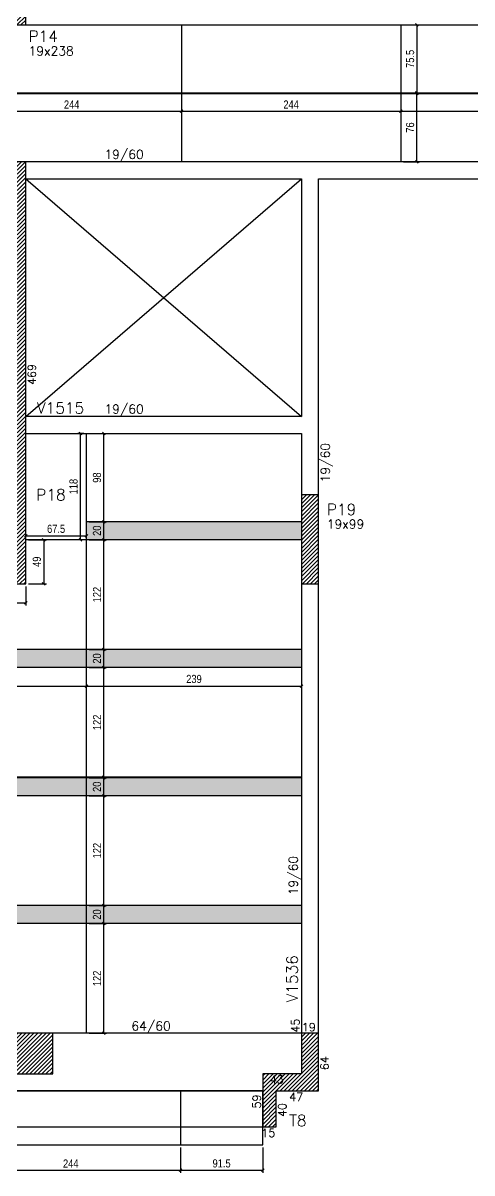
# Model space of a CAD drawing. Extents: x 1860 to 8661, y -614 to 3008.
# Drawn here: x 5407 to 5906, y 203 to 1481 of the extents above; entities that cross this region are included whole.
import ezdxf

# ---------------------------------------------------------------- set-up
doc = ezdxf.new("R2010")
doc.units = 0
for name, color, linetype in [('COTA', 241, 'Continuous'), ('F-LAJES', 3, 'Continuous'), ('F-PILARES-DIM', 172, 'Continuous'), ('F-PILARES-HACH', 174, 'Continuous'), ('F-PILARES-NOME', 170, 'Continuous'), ('F-PILARES-S', 170, 'Continuous'), ('F-VIGAS', 3, 'Continuous'), ('F-VIGAS-DIM', 2, 'Continuous'), ('F-VIGAS-NOME', 4, 'Continuous'), ('F-VÃO', 1, 'Continuous'), ('Painéis', 200, 'Continuous')]:
    doc.layers.add(name, color=color, linetype=linetype)
doc.layers.add('Hachura', color=251, linetype='Continuous', lineweight=9)
doc.styles.add('COTA TECNICA-50', font='techl___.ttf', dxfattribs={"height": 9})
doc.styles.add('MCP', font='romans.shx')
doc.dimstyles.new('COTA PAINEL-50', dxfattribs={"dimtxt": 9, "dimasz": 3, "dimexe": 3, "dimexo": 3, "dimgap": 3, "dimtad": 1, "dimdec": 1, "dimzin": 12, "dimdsep": 46, "dimtxsty": 'COTA TECNICA-50', "dimblk1": 'OBLIQUE', "dimblk2": 'OBLIQUE', "dimsah": 1, "dimcen": 0.9, "dimclrd": 4, "dimclre": 4, "dimclrt": 240, "dimadec": 1, "dimazin": 3, "dimtfac": 1, "dimtdec": 1, "dimtmove": 0, "dimatfit": 3, "dimfxl": 1, "dimtolj": 1, "dimtzin": 12, "dimarcsym": 0})
pattern_1 = [(45, (4795.1516, 832.909), (-2.245064, 2.245064), [])]

# ---------------------------------------------------------------- blocks, each defined once
blk = doc.blocks.new('_Oblique')
at = {"color": 0, "linetype": 'ByBlock', "lineweight": -2}
blk.add_line((-0.5, -0.5), (0.5, 0.5), dxfattribs=at)
blk = doc.blocks.new('*D95')
at = {"layer": 'COTA', "color": 4, "lineweight": -2, "transparency": 16777216}
blk.add_line((5339.2, 1382.5), (5583.2, 1382.5), dxfattribs=at)
at = {"layer": 'Defpoints', "color": 0, "transparency": 16777216}
for p in [(5339.2, 1382.5), (5583.2, 1382.5), (5583.2, 1382.5)]:
    blk.add_point(p, dxfattribs=at)
at = {"layer": 'COTA', "color": 4, "lineweight": -2, "transparency": 16777216, "xscale": 3, "yscale": 3, "zscale": 3, "rotation": 180}
blk.add_blockref('_Oblique', (5339.2, 1382.5), dxfattribs=at)
at = {"layer": 'COTA', "color": 4, "lineweight": -2, "transparency": 16777216, "xscale": 3, "yscale": 3, "zscale": 3}
blk.add_blockref('_Oblique', (5583.2, 1382.5), dxfattribs=at)
at = {"layer": 'COTA', "color": 240, "transparency": 16777216, "insert": (5461.2, 1390), "char_height": 9, "attachment_point": 5, "style": 'COTA TECNICA-50'}
blk.add_mtext('\\A1;244', dxfattribs=at)
blk = doc.blocks.new('*D96')
at = {"layer": 'COTA', "color": 4, "lineweight": -2, "transparency": 16777216}
blk.add_line((5583.2, 1382.5), (5827.2, 1382.5), dxfattribs=at)
at = {"layer": 'Defpoints', "color": 0, "transparency": 16777216}
for p in [(5583.2, 1382.5), (5827.2, 1382.5), (5827.2, 1382.5)]:
    blk.add_point(p, dxfattribs=at)
at = {"layer": 'COTA', "color": 4, "lineweight": -2, "transparency": 16777216, "xscale": 3, "yscale": 3, "zscale": 3, "rotation": 180}
blk.add_blockref('_Oblique', (5583.2, 1382.5), dxfattribs=at)
at = {"layer": 'COTA', "color": 4, "lineweight": -2, "transparency": 16777216, "xscale": 3, "yscale": 3, "zscale": 3}
blk.add_blockref('_Oblique', (5827.2, 1382.5), dxfattribs=at)
at = {"layer": 'COTA', "color": 240, "transparency": 16777216, "insert": (5705.2, 1390), "char_height": 9, "attachment_point": 5, "style": 'COTA TECNICA-50'}
blk.add_mtext('\\A1;244', dxfattribs=at)
blk = doc.blocks.new('*D97')
at = {"layer": 'COTA', "color": 4, "lineweight": -2, "transparency": 16777216}
blk.add_line((5827.2, 1382.5), (6071.2, 1382.5), dxfattribs=at)
at = {"layer": 'Defpoints', "color": 0, "transparency": 16777216}
for p in [(5827.2, 1382.5), (6071.2, 1382.5), (6071.2, 1382.5)]:
    blk.add_point(p, dxfattribs=at)
at = {"layer": 'COTA', "color": 4, "lineweight": -2, "transparency": 16777216, "xscale": 3, "yscale": 3, "zscale": 3, "rotation": 180}
blk.add_blockref('_Oblique', (5827.2, 1382.5), dxfattribs=at)
at = {"layer": 'COTA', "color": 4, "lineweight": -2, "transparency": 16777216, "xscale": 3, "yscale": 3, "zscale": 3}
blk.add_blockref('_Oblique', (6071.2, 1382.5), dxfattribs=at)
at = {"layer": 'COTA', "color": 240, "transparency": 16777216, "insert": (5949.2, 1390), "char_height": 9, "attachment_point": 5, "style": 'COTA TECNICA-50'}
blk.add_mtext('\\A1;244', dxfattribs=at)
blk = doc.blocks.new('*D98')
at = {"layer": 'COTA', "color": 4, "lineweight": -2, "transparency": 16777216}
for p, q in [((5830.2, 1402.4), (5848.1, 1402.4)), ((5845.1, 1326.4), (5845.1, 1402.4)), ((5830.2, 1326.4), (5848.1, 1326.4))]:
    blk.add_line(p, q, dxfattribs=at)
at = {"layer": 'Defpoints', "color": 0, "transparency": 16777216}
for p in [(5827.2, 1402.4), (5845.1, 1402.4), (5827.2, 1326.4)]:
    blk.add_point(p, dxfattribs=at)
at = {"layer": 'COTA', "color": 4, "lineweight": -2, "transparency": 16777216, "xscale": 3, "yscale": 3, "zscale": 3}
for p, rotation in [((5845.1, 1402.4), 90), ((5845.1, 1326.4), 270)]:
    blk.add_blockref('_Oblique', p, dxfattribs=dict(at, rotation=rotation))
at = {"layer": 'COTA', "color": 240, "transparency": 16777216, "insert": (5837.5, 1364.4), "char_height": 9, "attachment_point": 5, "rotation": 90, "style": 'COTA TECNICA-50'}
blk.add_mtext('\\A1;76', dxfattribs=at)
blk = doc.blocks.new('*D99')
at = {"layer": 'COTA', "color": 4, "lineweight": -2, "transparency": 16777216}
for p, q in [((5830.2, 1478.4), (5848.1, 1478.4)), ((5845.1, 1478.4), (5845.1, 1402.9)), ((5830.2, 1402.9), (5848.1, 1402.9))]:
    blk.add_line(p, q, dxfattribs=at)
at = {"layer": 'Defpoints', "color": 0, "transparency": 16777216}
for p in [(5827.2, 1478.4), (5827.2, 1402.9), (5845.1, 1402.9)]:
    blk.add_point(p, dxfattribs=at)
at = {"layer": 'COTA', "color": 4, "lineweight": -2, "transparency": 16777216, "xscale": 3, "yscale": 3, "zscale": 3}
for p, rotation in [((5845.1, 1478.4), 90), ((5845.1, 1402.9), 270)]:
    blk.add_blockref('_Oblique', p, dxfattribs=dict(at, rotation=rotation))
at = {"layer": 'COTA', "color": 240, "transparency": 16777216, "insert": (5837.5, 1440.7), "char_height": 9, "attachment_point": 5, "rotation": 90, "style": 'COTA TECNICA-50'}
blk.add_mtext('\\A1;75.5', dxfattribs=at)
blk = doc.blocks.new('*D210')
at = {"layer": 'COTA', "color": 4, "lineweight": -2, "transparency": 16777216}
for p, q in [((5233.7, 854.4), (5233.7, 833.3)), ((5410.2, 854.4), (5410.2, 833.3)), ((5233.7, 836.3), (5410.2, 836.3))]:
    blk.add_line(p, q, dxfattribs=at)
at = {"layer": 'Defpoints', "color": 0, "transparency": 16777216}
for p in [(5233.7, 857.4), (5410.2, 857.4), (5410.2, 836.3)]:
    blk.add_point(p, dxfattribs=at)
at = {"layer": 'COTA', "color": 4, "lineweight": -2, "transparency": 16777216, "xscale": 3, "yscale": 3, "zscale": 3, "rotation": 180}
blk.add_blockref('_Oblique', (5233.7, 836.3), dxfattribs=at)
at = {"layer": 'COTA', "color": 4, "lineweight": -2, "transparency": 16777216, "xscale": 3, "yscale": 3, "zscale": 3}
blk.add_blockref('_Oblique', (5410.2, 836.3), dxfattribs=at)
at = {"layer": 'COTA', "color": 240, "transparency": 16777216, "insert": (5321.9, 843.9), "char_height": 9, "attachment_point": 5, "style": 'COTA TECNICA-50'}
blk.add_mtext('\\A1;176.5', dxfattribs=at)
blk = doc.blocks.new('*D211')
at = {"layer": 'COTA', "color": 4, "lineweight": -2, "transparency": 16777216}
for p, q in [((5413.2, 906.4), (5433.1, 906.4)), ((5430.1, 906.4), (5430.1, 857.4)), ((5413.2, 857.4), (5433.1, 857.4))]:
    blk.add_line(p, q, dxfattribs=at)
at = {"layer": 'Defpoints', "color": 0, "transparency": 16777216}
for p in [(5410.2, 906.4), (5410.2, 857.4), (5430.1, 857.4)]:
    blk.add_point(p, dxfattribs=at)
at = {"layer": 'COTA', "color": 4, "lineweight": -2, "transparency": 16777216, "xscale": 3, "yscale": 3, "zscale": 3}
for p, rotation in [((5430.1, 906.4), 90), ((5430.1, 857.4), 270)]:
    blk.add_blockref('_Oblique', p, dxfattribs=dict(at, rotation=rotation))
at = {"layer": 'COTA', "color": 240, "transparency": 16777216, "insert": (5422.5, 881.9), "char_height": 9, "attachment_point": 5, "rotation": 90, "style": 'COTA TECNICA-50'}
blk.add_mtext('\\A1;49', dxfattribs=at)
blk = doc.blocks.new('*D212')
at = {"layer": 'COTA', "color": 4, "lineweight": -2, "transparency": 16777216}
for p, q in [((5480.7, 479.9), (5500, 479.9)), ((5497, 357.9), (5497, 479.9)), ((5480.7, 357.9), (5500, 357.9))]:
    blk.add_line(p, q, dxfattribs=at)
at = {"layer": 'Defpoints', "color": 0, "transparency": 16777216}
for p in [(5477.7, 479.9), (5497, 479.9), (5477.7, 357.9)]:
    blk.add_point(p, dxfattribs=at)
at = {"layer": 'COTA', "color": 4, "lineweight": -2, "transparency": 16777216, "xscale": 3, "yscale": 3, "zscale": 3}
for p, rotation in [((5497, 479.9), 90), ((5497, 357.9), 270)]:
    blk.add_blockref('_Oblique', p, dxfattribs=dict(at, rotation=rotation))
at = {"layer": 'COTA', "color": 240, "transparency": 16777216, "insert": (5489.4, 418.9), "char_height": 9, "attachment_point": 5, "rotation": 90, "style": 'COTA TECNICA-50'}
blk.add_mtext('\\A1;122', dxfattribs=at)
blk = doc.blocks.new('*D213')
at = {"layer": 'COTA', "color": 4, "lineweight": -2, "transparency": 16777216}
for p, q in [((5480.7, 499.9), (5500, 499.9)), ((5497, 479.9), (5497, 499.9)), ((5480.7, 479.9), (5500, 479.9))]:
    blk.add_line(p, q, dxfattribs=at)
at = {"layer": 'Defpoints', "color": 0, "transparency": 16777216}
for p in [(5477.7, 499.9), (5497, 499.9), (5477.7, 479.9)]:
    blk.add_point(p, dxfattribs=at)
at = {"layer": 'COTA', "color": 4, "lineweight": -2, "transparency": 16777216, "xscale": 3, "yscale": 3, "zscale": 3}
for p, rotation in [((5497, 499.9), 90), ((5497, 479.9), 270)]:
    blk.add_blockref('_Oblique', p, dxfattribs=dict(at, rotation=rotation))
at = {"layer": 'COTA', "color": 240, "transparency": 16777216, "insert": (5489.4, 489.9), "char_height": 9, "attachment_point": 5, "rotation": 90, "style": 'COTA TECNICA-50'}
blk.add_mtext('\\A1;20', dxfattribs=at)
blk = doc.blocks.new('*D214')
at = {"layer": 'COTA', "color": 4, "lineweight": -2, "transparency": 16777216}
for p, q in [((5480.7, 621.9), (5500, 621.9)), ((5497, 499.9), (5497, 621.9)), ((5480.7, 499.9), (5500, 499.9))]:
    blk.add_line(p, q, dxfattribs=at)
at = {"layer": 'Defpoints', "color": 0, "transparency": 16777216}
for p in [(5477.7, 621.9), (5497, 621.9), (5477.7, 499.9)]:
    blk.add_point(p, dxfattribs=at)
at = {"layer": 'COTA', "color": 4, "lineweight": -2, "transparency": 16777216, "xscale": 3, "yscale": 3, "zscale": 3}
for p, rotation in [((5497, 621.9), 90), ((5497, 499.9), 270)]:
    blk.add_blockref('_Oblique', p, dxfattribs=dict(at, rotation=rotation))
at = {"layer": 'COTA', "color": 240, "transparency": 16777216, "insert": (5489.4, 560.9), "char_height": 9, "attachment_point": 5, "rotation": 90, "style": 'COTA TECNICA-50'}
blk.add_mtext('\\A1;122', dxfattribs=at)
blk = doc.blocks.new('*D215')
at = {"layer": 'COTA', "color": 4, "lineweight": -2, "transparency": 16777216}
for p, q in [((5480.7, 641.9), (5500, 641.9)), ((5497, 621.9), (5497, 641.9)), ((5480.7, 621.9), (5500, 621.9))]:
    blk.add_line(p, q, dxfattribs=at)
at = {"layer": 'Defpoints', "color": 0, "transparency": 16777216}
for p in [(5477.7, 641.9), (5497, 641.9), (5477.7, 621.9)]:
    blk.add_point(p, dxfattribs=at)
at = {"layer": 'COTA', "color": 4, "lineweight": -2, "transparency": 16777216, "xscale": 3, "yscale": 3, "zscale": 3}
for p, rotation in [((5497, 641.9), 90), ((5497, 621.9), 270)]:
    blk.add_blockref('_Oblique', p, dxfattribs=dict(at, rotation=rotation))
at = {"layer": 'COTA', "color": 240, "transparency": 16777216, "insert": (5489.4, 631.9), "char_height": 9, "attachment_point": 5, "rotation": 90, "style": 'COTA TECNICA-50'}
blk.add_mtext('\\A1;20', dxfattribs=at)
blk = doc.blocks.new('*D216')
at = {"layer": 'COTA', "color": 4, "lineweight": -2, "transparency": 16777216}
for p, q in [((5480.7, 764.4), (5500, 764.4)), ((5497, 642.4), (5497, 764.4)), ((5480.7, 642.4), (5500, 642.4))]:
    blk.add_line(p, q, dxfattribs=at)
at = {"layer": 'Defpoints', "color": 0, "transparency": 16777216}
for p in [(5477.7, 764.4), (5497, 764.4), (5477.7, 642.4)]:
    blk.add_point(p, dxfattribs=at)
at = {"layer": 'COTA', "color": 4, "lineweight": -2, "transparency": 16777216, "xscale": 3, "yscale": 3, "zscale": 3}
for p, rotation in [((5497, 764.4), 90), ((5497, 642.4), 270)]:
    blk.add_blockref('_Oblique', p, dxfattribs=dict(at, rotation=rotation))
at = {"layer": 'COTA', "color": 240, "transparency": 16777216, "insert": (5489.4, 703.4), "char_height": 9, "attachment_point": 5, "rotation": 90, "style": 'COTA TECNICA-50'}
blk.add_mtext('\\A1;122', dxfattribs=at)
blk = doc.blocks.new('*D217')
at = {"layer": 'COTA', "color": 4, "lineweight": -2, "transparency": 16777216}
for p, q in [((5480.7, 784.4), (5500, 784.4)), ((5497, 764.4), (5497, 784.4)), ((5480.7, 764.4), (5500, 764.4))]:
    blk.add_line(p, q, dxfattribs=at)
at = {"layer": 'Defpoints', "color": 0, "transparency": 16777216}
for p in [(5477.7, 784.4), (5497, 784.4), (5477.7, 764.4)]:
    blk.add_point(p, dxfattribs=at)
at = {"layer": 'COTA', "color": 4, "lineweight": -2, "transparency": 16777216, "xscale": 3, "yscale": 3, "zscale": 3}
for p, rotation in [((5497, 784.4), 90), ((5497, 764.4), 270)]:
    blk.add_blockref('_Oblique', p, dxfattribs=dict(at, rotation=rotation))
at = {"layer": 'COTA', "color": 240, "transparency": 16777216, "insert": (5489.4, 774.4), "char_height": 9, "attachment_point": 5, "rotation": 90, "style": 'COTA TECNICA-50'}
blk.add_mtext('\\A1;20', dxfattribs=at)
blk = doc.blocks.new('*D218')
at = {"layer": 'COTA', "color": 4, "lineweight": -2, "transparency": 16777216}
for p, q in [((5480.7, 906.4), (5500, 906.4)), ((5497, 784.4), (5497, 906.4)), ((5480.7, 784.4), (5500, 784.4))]:
    blk.add_line(p, q, dxfattribs=at)
at = {"layer": 'Defpoints', "color": 0, "transparency": 16777216}
for p in [(5477.7, 906.4), (5497, 906.4), (5477.7, 784.4)]:
    blk.add_point(p, dxfattribs=at)
at = {"layer": 'COTA', "color": 4, "lineweight": -2, "transparency": 16777216, "xscale": 3, "yscale": 3, "zscale": 3}
for p, rotation in [((5497, 906.4), 90), ((5497, 784.4), 270)]:
    blk.add_blockref('_Oblique', p, dxfattribs=dict(at, rotation=rotation))
at = {"layer": 'COTA', "color": 240, "transparency": 16777216, "insert": (5489.4, 845.4), "char_height": 9, "attachment_point": 5, "rotation": 90, "style": 'COTA TECNICA-50'}
blk.add_mtext('\\A1;122', dxfattribs=at)
blk = doc.blocks.new('*D219')
at = {"layer": 'COTA', "color": 4, "lineweight": -2, "transparency": 16777216}
for p, q in [((5480.7, 926.4), (5500, 926.4)), ((5497, 906.4), (5497, 926.4)), ((5480.7, 906.4), (5500, 906.4))]:
    blk.add_line(p, q, dxfattribs=at)
at = {"layer": 'Defpoints', "color": 0, "transparency": 16777216}
for p in [(5477.7, 926.4), (5497, 926.4), (5477.7, 906.4)]:
    blk.add_point(p, dxfattribs=at)
at = {"layer": 'COTA', "color": 4, "lineweight": -2, "transparency": 16777216, "xscale": 3, "yscale": 3, "zscale": 3}
for p, rotation in [((5497, 926.4), 90), ((5497, 906.4), 270)]:
    blk.add_blockref('_Oblique', p, dxfattribs=dict(at, rotation=rotation))
at = {"layer": 'COTA', "color": 240, "transparency": 16777216, "insert": (5489.4, 916.4), "char_height": 9, "attachment_point": 5, "rotation": 90, "style": 'COTA TECNICA-50'}
blk.add_mtext('\\A1;20', dxfattribs=at)
blk = doc.blocks.new('*D220')
at = {"layer": 'COTA', "color": 4, "lineweight": -2, "transparency": 16777216}
for p, q in [((5480.7, 1024.4), (5500, 1024.4)), ((5497, 926.4), (5497, 1024.4)), ((5480.7, 926.4), (5500, 926.4))]:
    blk.add_line(p, q, dxfattribs=at)
at = {"layer": 'Defpoints', "color": 0, "transparency": 16777216}
for p in [(5477.7, 1024.4), (5497, 1024.4), (5477.7, 926.4)]:
    blk.add_point(p, dxfattribs=at)
at = {"layer": 'COTA', "color": 4, "lineweight": -2, "transparency": 16777216, "xscale": 3, "yscale": 3, "zscale": 3}
for p, rotation in [((5497, 1024.4), 90), ((5497, 926.4), 270)]:
    blk.add_blockref('_Oblique', p, dxfattribs=dict(at, rotation=rotation))
at = {"layer": 'COTA', "color": 240, "transparency": 16777216, "insert": (5489.4, 975.4), "char_height": 9, "attachment_point": 5, "rotation": 90, "style": 'COTA TECNICA-50'}
blk.add_mtext('\\A1;98', dxfattribs=at)
blk = doc.blocks.new('*D221')
at = {"layer": 'COTA', "color": 4, "lineweight": -2, "transparency": 16777216}
for p, q in [((5474.7, 1024.4), (5467.9, 1024.4)), ((5470.9, 906.4), (5470.9, 1024.4)), ((5474.7, 906.4), (5467.9, 906.4))]:
    blk.add_line(p, q, dxfattribs=at)
at = {"layer": 'Defpoints', "color": 0, "transparency": 16777216}
for p in [(5470.9, 1024.4), (5477.7, 1024.4), (5477.7, 906.4)]:
    blk.add_point(p, dxfattribs=at)
at = {"layer": 'COTA', "color": 4, "lineweight": -2, "transparency": 16777216, "xscale": 3, "yscale": 3, "zscale": 3}
for p, rotation in [((5470.9, 1024.4), 90), ((5470.9, 906.4), 270)]:
    blk.add_blockref('_Oblique', p, dxfattribs=dict(at, rotation=rotation))
at = {"layer": 'COTA', "color": 240, "transparency": 16777216, "insert": (5463.3, 965.4), "char_height": 9, "attachment_point": 5, "rotation": 90, "style": 'COTA TECNICA-50'}
blk.add_mtext('\\A1;118', dxfattribs=at)
blk = doc.blocks.new('*D222')
at = {"layer": 'COTA', "color": 4, "lineweight": -2, "transparency": 16777216}
for p, q in [((5410.2, 909.4), (5410.2, 913.8)), ((5410.2, 910.8), (5477.7, 910.8)), ((5477.7, 909.4), (5477.7, 913.8))]:
    blk.add_line(p, q, dxfattribs=at)
at = {"layer": 'Defpoints', "color": 0, "transparency": 16777216}
for p in [(5477.7, 910.8), (5410.2, 906.4), (5477.7, 906.4)]:
    blk.add_point(p, dxfattribs=at)
at = {"layer": 'COTA', "color": 4, "lineweight": -2, "transparency": 16777216, "xscale": 3, "yscale": 3, "zscale": 3, "rotation": 180}
blk.add_blockref('_Oblique', (5410.2, 910.8), dxfattribs=at)
at = {"layer": 'COTA', "color": 4, "lineweight": -2, "transparency": 16777216, "xscale": 3, "yscale": 3, "zscale": 3}
blk.add_blockref('_Oblique', (5477.7, 910.8), dxfattribs=at)
at = {"layer": 'COTA', "color": 240, "transparency": 16777216, "insert": (5443.9, 918.4), "char_height": 9, "attachment_point": 5, "style": 'COTA TECNICA-50'}
blk.add_mtext('\\A1;67.5', dxfattribs=at)
blk = doc.blocks.new('*D225')
at = {"layer": 'COTA', "color": 4, "lineweight": -2, "transparency": 16777216}
for p, q in [((5233.7, 761.4), (5233.7, 740.8)), ((5233.7, 743.8), (5477.7, 743.8))]:
    blk.add_line(p, q, dxfattribs=at)
at = {"layer": 'Defpoints', "color": 0, "transparency": 16777216}
for p in [(5233.7, 764.4), (5477.7, 743.8), (5477.7, 743.8)]:
    blk.add_point(p, dxfattribs=at)
at = {"layer": 'COTA', "color": 4, "lineweight": -2, "transparency": 16777216, "xscale": 3, "yscale": 3, "zscale": 3, "rotation": 180}
blk.add_blockref('_Oblique', (5233.7, 743.8), dxfattribs=at)
at = {"layer": 'COTA', "color": 4, "lineweight": -2, "transparency": 16777216, "xscale": 3, "yscale": 3, "zscale": 3}
blk.add_blockref('_Oblique', (5477.7, 743.8), dxfattribs=at)
at = {"layer": 'COTA', "color": 240, "transparency": 16777216, "insert": (5355.7, 751.4), "char_height": 9, "attachment_point": 5, "style": 'COTA TECNICA-50'}
blk.add_mtext('\\A1;244', dxfattribs=at)
blk = doc.blocks.new('*D226')
at = {"layer": 'COTA', "color": 4, "lineweight": -2, "transparency": 16777216}
blk.add_line((5477.7, 743.8), (5716.7, 743.8), dxfattribs=at)
at = {"layer": 'Defpoints', "color": 0, "transparency": 16777216}
for p in [(5477.7, 743.8), (5716.7, 743.8), (5716.7, 743.8)]:
    blk.add_point(p, dxfattribs=at)
at = {"layer": 'COTA', "color": 4, "lineweight": -2, "transparency": 16777216, "xscale": 3, "yscale": 3, "zscale": 3, "rotation": 180}
blk.add_blockref('_Oblique', (5477.7, 743.8), dxfattribs=at)
at = {"layer": 'COTA', "color": 4, "lineweight": -2, "transparency": 16777216, "xscale": 3, "yscale": 3, "zscale": 3}
blk.add_blockref('_Oblique', (5716.7, 743.8), dxfattribs=at)
at = {"layer": 'COTA', "color": 240, "transparency": 16777216, "insert": (5597.2, 751.6), "char_height": 9, "attachment_point": 5, "style": 'COTA TECNICA-50'}
blk.add_mtext('\\A1;239', dxfattribs=at)
blk = doc.blocks.new('*D322')
at = {"layer": 'COTA', "color": 4, "lineweight": -2, "transparency": 16777216}
for p, q in [((5338.2, 230.9), (5338.2, 202.7)), ((5582.2, 230.9), (5582.2, 202.7)), ((5338.2, 205.7), (5582.2, 205.7))]:
    blk.add_line(p, q, dxfattribs=at)
at = {"layer": 'Defpoints', "color": 0, "transparency": 16777216}
for p in [(5338.2, 233.9), (5582.2, 233.9), (5582.2, 205.7)]:
    blk.add_point(p, dxfattribs=at)
at = {"layer": 'COTA', "color": 4, "lineweight": -2, "transparency": 16777216, "xscale": 3, "yscale": 3, "zscale": 3, "rotation": 180}
blk.add_blockref('_Oblique', (5338.2, 205.7), dxfattribs=at)
at = {"layer": 'COTA', "color": 4, "lineweight": -2, "transparency": 16777216, "xscale": 3, "yscale": 3, "zscale": 3}
blk.add_blockref('_Oblique', (5582.2, 205.7), dxfattribs=at)
at = {"layer": 'COTA', "color": 240, "transparency": 16777216, "insert": (5460.2, 213.2), "char_height": 9, "attachment_point": 5, "style": 'COTA TECNICA-50'}
blk.add_mtext('\\A1;244', dxfattribs=at)
blk = doc.blocks.new('*D323')
at = {"layer": 'COTA', "color": 4, "lineweight": -2, "transparency": 16777216}
for p, q in [((5582.2, 230.9), (5582.2, 202.7)), ((5673.7, 230.9), (5673.7, 202.7)), ((5582.2, 205.7), (5673.7, 205.7))]:
    blk.add_line(p, q, dxfattribs=at)
at = {"layer": 'Defpoints', "color": 0, "transparency": 16777216}
for p in [(5582.2, 233.9), (5673.7, 233.9), (5673.7, 205.7)]:
    blk.add_point(p, dxfattribs=at)
at = {"layer": 'COTA', "color": 4, "lineweight": -2, "transparency": 16777216, "xscale": 3, "yscale": 3, "zscale": 3, "rotation": 180}
blk.add_blockref('_Oblique', (5582.2, 205.7), dxfattribs=at)
at = {"layer": 'COTA', "color": 4, "lineweight": -2, "transparency": 16777216, "xscale": 3, "yscale": 3, "zscale": 3}
blk.add_blockref('_Oblique', (5673.7, 205.7), dxfattribs=at)
at = {"layer": 'COTA', "color": 240, "transparency": 16777216, "insert": (5627.9, 213.3), "char_height": 9, "attachment_point": 5, "style": 'COTA TECNICA-50'}
blk.add_mtext('\\A1;91.5', dxfattribs=at)

msp = doc.modelspace()

# ---------------------------------------------------------------- hatches: boundary and pattern name
at = {"layer": 'F-PILARES-HACH', "linetype": 'Continuous'}
h = msp.add_hatch(dxfattribs=at)
h.set_pattern_fill('ANSI31', color=256, style=0)
h.set_pattern_definition(pattern_1)
h.paths.add_polyline_path([(5391.15, 1478.41), (5410.15, 1478.41), (5410.15, 1716.41), (5391.15, 1716.41)], flags=16)
h = msp.add_hatch(dxfattribs=at)
h.set_pattern_fill('ANSI31', color=256, style=0)
h.set_pattern_definition(pattern_1)
h.paths.add_polyline_path([(5410.15, 857.41), (5410.15, 1326.41), (5391.15, 1326.41), (5391.15, 876.41), (5171.15, 876.41), (5171.15, 857.41)], flags=16)
h = msp.add_hatch(dxfattribs=at)
h.set_pattern_fill('ANSI31', color=256, style=0)
h.set_pattern_definition(pattern_1)
h.paths.add_polyline_path([(5716.65, 857.41), (5735.65, 857.41), (5735.65, 956.41), (5716.65, 956.41)], flags=16)
h = msp.add_hatch(dxfattribs=at)
h.set_pattern_fill('ANSI31', color=256, style=0)
h.set_pattern_definition([(45, (4795.1516, 20832.909), (-2.24506403, 2.24506403), [])])
h.paths.add_polyline_path([(5361.15, 312.91), (5440.15, 312.91), (5440.15, 357.91), (5361.15, 357.91)], flags=16)
h = msp.add_hatch(dxfattribs=at)
h.set_pattern_fill('ANSI31', color=256, style=0)
h.set_pattern_definition(pattern_1)
h.paths.add_polyline_path([(5673.65, 253.91), (5688.65, 253.91), (5688.65, 293.91), (5735.65, 293.91), (5735.65, 357.91), (5716.65, 357.91), (5716.65, 312.91), (5673.65, 312.91)], flags=16)
at = {"layer": 'Hachura'}
h = msp.add_hatch(color=256, dxfattribs=at)
h.dxf.hatch_style = 1
h.paths.add_polyline_path([(5716.65, 906.41), (5716.65, 926.41), (5477.65, 926.41), (5477.65, 906.41)])
h.paths.add_polyline_path([(5233.65, 764.41), (5233.65, 784.41), (4989.65, 784.41), (4989.65, 764.41)])
h.paths.add_polyline_path([(5233.65, 784.41), (5233.65, 764.41), (5477.65, 764.41), (5477.65, 784.41)])
h.paths.add_polyline_path([(5477.65, 784.41), (5477.65, 764.41), (5716.65, 764.41), (5716.65, 784.41)])
h.paths.add_polyline_path([(5477.65, 641.91), (5477.65, 621.91), (5716.65, 621.91), (5716.65, 641.91)])
h.paths.add_polyline_path([(5233.65, 641.91), (5233.65, 621.91), (5477.65, 621.91), (5477.65, 641.91)])
h.paths.add_polyline_path([(4989.65, 641.91), (4989.65, 621.91), (5233.65, 621.91), (5233.65, 641.91)])
h.paths.add_polyline_path([(4989.65, 499.91), (4989.65, 479.91), (5233.65, 479.91), (5233.65, 499.91)])
h.paths.add_polyline_path([(5233.65, 499.91), (5233.65, 479.91), (5477.65, 479.91), (5477.65, 499.91)])
h.paths.add_polyline_path([(5477.65, 499.91), (5477.65, 479.91), (5716.65, 479.91), (5716.65, 499.91)])

# ---------------------------------------------------------------- linework, layer by layer
at = {"layer": 'F-LAJES', "linetype": 'Continuous'}
msp.add_line((3406.15, 253.91), (5673.65, 253.91), dxfattribs=at)
at = {"layer": 'F-PILARES-S', "linetype": 'Continuous'}
for points in [[(5391.15, 1478.41), (5410.15, 1478.41), (5410.15, 1716.41), (5391.15, 1716.41), (5391.15, 1478.41)], [(5410.15, 857.41), (5410.15, 1326.41), (5391.15, 1326.41), (5391.15, 876.41), (5171.15, 876.41), (5171.15, 857.41), (5410.15, 857.41)], [(5716.65, 857.41), (5735.65, 857.41), (5735.65, 956.41), (5716.65, 956.41), (5716.65, 857.41)], [(5361.15, 312.91), (5440.15, 312.91), (5440.15, 357.91), (5361.15, 357.91), (5361.15, 312.91)], [(5673.65, 253.91), (5688.65, 253.91), (5688.65, 293.91), (5735.65, 293.91), (5735.65, 357.91), (5716.65, 357.91), (5716.65, 312.91), (5673.65, 312.91), (5673.65, 253.91)]]:
    msp.add_lwpolyline(points, dxfattribs=at)
at = {"layer": 'F-VIGAS'}
for points in [[(5410.15, 1478.41), (6071.15, 1478.41)], [(5726.15, 1326.41), (5410.15, 1326.41)], [(6071.15, 1326.41), (5726.15, 1326.41)], [(5410.15, 1307.41), (5716.65, 1307.41)], [(5716.65, 1307.41), (5716.65, 1043.41)], [(5735.65, 1307.41), (6071.15, 1307.41)], [(5735.65, 1033.91), (5735.65, 1307.41)], [(5716.65, 1043.41), (5410.15, 1043.41)], [(5410.15, 1024.41), (5716.65, 1024.41)], [(5716.65, 1024.41), (5716.65, 956.41)], [(5735.65, 956.41), (5735.65, 1033.91)], [(5716.65, 857.41), (5716.65, 357.91)], [(5735.65, 357.91), (5735.65, 857.41)], [(5716.65, 357.91), (5440.15, 357.91)], [(5400.65, 293.91), (5673.65, 293.91)]]:
    msp.add_lwpolyline(points, dxfattribs=at)
at = {"layer": 'F-VÃO'}
for p, q in [((5410.15, 1043.41), (5716.65, 1307.41)), ((5410.15, 1307.41), (5716.65, 1043.41))]:
    msp.add_line(p, q, dxfattribs=at)
at = {"layer": 'Painéis'}
msp.add_line((5582.15, 293.91), (5582.15, 233.91), dxfattribs=at)
for points in [[(5583.15, 1478.41), (5583.15, 1326.41)], [(5827.15, 1478.41), (5827.15, 1326.41)], [(4424.15, 1402.91), (6071.15, 1402.91)], [(4424.15, 1402.41), (6071.15, 1402.41)], [(5477.65, 357.91), (5477.65, 1024.41)], [(5716.65, 926.41), (5477.65, 926.41)], [(5716.65, 906.41), (5410.15, 906.41)], [(5716.65, 784.41), (4989.65, 784.41)], [(5716.65, 764.41), (4989.65, 764.41)], [(5716.65, 642.41), (4989.65, 642.41)], [(5716.65, 641.91), (4989.65, 641.91)], [(5716.65, 621.91), (4989.65, 621.91)], [(5716.65, 499.91), (4989.65, 499.91)], [(5716.65, 479.91), (4989.65, 479.91)]]:
    msp.add_lwpolyline(points, dxfattribs=at)
msp.add_lwpolyline([(5673.65, 293.91), (3386.15, 293.91), (3386.15, 233.91), (5673.65, 233.91)], close=True, dxfattribs=at)

# ---------------------------------------------------------------- texts
at = {"layer": 'F-PILARES-DIM', "linetype": 'Continuous', "style": 'MCP'}
for s, height, p in [('19x238', 10, (5413.27, 1444.53)), ('19x99', 10, (5744.91, 918.68)), ('19', 9, (5717.15, 360.16)), ('43', 9, (5681.53, 302.02)), ('47', 9, (5703.15, 282.66)), ('15', 9, (5672.15, 242.66))]:
    msp.add_text(s, height=height, dxfattribs=at).set_placement(p)
for s, p in [('469', (5421.4, 1078.41)), ('45', (5714.4, 358.66)), ('64', (5746.9, 316.91)), ('59', (5671.4, 274.41)), ('40', (5699.9, 264.91))]:
    msp.add_text(s, height=9, rotation=90, dxfattribs=at).set_placement(p)
at = {"layer": 'F-PILARES-NOME', "linetype": 'Continuous', "style": 'MCP'}
for s, p in [('P14', (5413.27, 1459.53)), ('P18', (5421.85, 950.08)), ('P19', (5744.91, 933.68)), ('T8', (5703.02, 254.79))]:
    msp.add_text(s, height=12.5, dxfattribs=at).set_placement(p)
at = {"layer": 'F-VIGAS-DIM', "linetype": 'Continuous', "style": 'MCP'}
for s, p in [('19/60', (5497.65, 1329.53)), ('19/60', (5497.65, 1046.53)), ('64/60', (5527.65, 361.03))]:
    msp.add_text(s, height=10, dxfattribs=at).set_placement(p)
for p in [(5748.15, 970.16), (5712.56, 511.33)]:
    msp.add_text('19/60', height=10, rotation=90, dxfattribs=at).set_placement(p)
at = {"layer": 'F-VIGAS-NOME', "linetype": 'Continuous', "style": 'MCP'}
msp.add_text('V1515', height=12.5, dxfattribs=at).set_placement((5422.65, 1046.53))
msp.add_text('V1536', height=12.5, rotation=90, dxfattribs=at).set_placement((5712.56, 392.21))

# ---------------------------------------------------------------- dimensions: what is measured, and where the dimension line sits
at = {"layer": 'COTA'}
for base, p1, p2, picture, middle in [((5845.06, 1402.91), (5827.15, 1478.41), (5827.15, 1402.91), '*D99', (5837.46, 1440.66)), ((5845.06, 1402.41), (5827.15, 1326.41), (5827.15, 1402.41), '*D98', (5837.47, 1364.41)), ((5470.93, 1024.41), (5477.65, 906.41), (5477.65, 1024.41), '*D221', (5463.35, 965.41)), ((5430.05, 857.41), (5410.15, 906.41), (5410.15, 857.41), '*D211', (5422.46, 881.91)), ((5496.98, 764.41), (5477.65, 642.41), (5477.65, 764.41), '*D216', (5489.43, 703.41)), ((5496.98, 479.91), (5477.65, 357.91), (5477.65, 479.91), '*D212', (5489.43, 418.91))]:
    dim = msp.add_linear_dim(base=base, p1=p1, p2=p2, angle=90, dimstyle='COTA PAINEL-50', dxfattribs=at)
    dim.commit()
    dim.dimension.update_dxf_attribs({"geometry": picture, "text_midpoint": middle})
for base, p1, p2, picture, middle in [((5583.15, 1382.48), (5339.15, 1382.48), (5583.15, 1382.48), '*D95', (5461.15, 1390.05)), ((5827.15, 1382.48), (5583.15, 1382.48), (5827.15, 1382.48), '*D96', (5705.15, 1390.05)), ((6071.15, 1382.48), (5827.15, 1382.48), (6071.15, 1382.48), '*D97', (5949.15, 1390.05)), ((5477.65, 743.85), (5233.65, 764.41), (5477.65, 743.85), '*D225', (5355.65, 751.41)), ((5716.65, 743.85), (5477.65, 743.85), (5716.65, 743.85), '*D226', (5597.15, 751.57)), ((5582.15, 205.66), (5338.15, 233.91), (5582.15, 233.91), '*D322', (5460.15, 213.23)), ((5673.65, 205.66), (5582.15, 233.91), (5673.65, 233.91), '*D323', (5627.9, 213.29))]:
    dim = msp.add_linear_dim(base=base, p1=p1, p2=p2, dimstyle='COTA PAINEL-50', override={"dimtmove": 1}, dxfattribs=at)
    dim.commit()
    dim.dimension.update_dxf_attribs({"geometry": picture, "text_midpoint": middle})
for base, p1, p2, picture, middle in [((5496.98, 1024.41), (5477.65, 926.41), (5477.65, 1024.41), '*D220', (5489.39, 975.41)), ((5496.98, 926.41), (5477.65, 906.41), (5477.65, 926.41), '*D219', (5489.39, 916.41)), ((5496.98, 906.41), (5477.65, 784.41), (5477.65, 906.41), '*D218', (5489.43, 845.41)), ((5496.98, 784.41), (5477.65, 764.41), (5477.65, 784.41), '*D217', (5489.39, 774.41)), ((5496.98, 641.91), (5477.65, 621.91), (5477.65, 641.91), '*D215', (5489.39, 631.91)), ((5496.98, 621.91), (5477.65, 499.91), (5477.65, 621.91), '*D214', (5489.43, 560.91)), ((5496.98, 499.91), (5477.65, 479.91), (5477.65, 499.91), '*D213', (5489.39, 489.91))]:
    dim = msp.add_linear_dim(base=base, p1=p1, p2=p2, angle=90, dimstyle='COTA PAINEL-50', override={"dimtmove": 1}, dxfattribs=at)
    dim.commit()
    dim.dimension.update_dxf_attribs({"geometry": picture, "text_midpoint": middle})
for base, p1, p2, picture, middle in [((5477.65, 910.81), (5410.15, 906.41), (5477.65, 906.41), '*D222', (5443.9, 918.41)), ((5410.15, 836.26), (5233.65, 857.41), (5410.15, 857.41), '*D210', (5321.9, 843.86))]:
    dim = msp.add_linear_dim(base=base, p1=p1, p2=p2, dimstyle='COTA PAINEL-50', dxfattribs=at)
    dim.commit()
    dim.dimension.update_dxf_attribs({"geometry": picture, "text_midpoint": middle})

doc.saveas('drawing.dxf')
